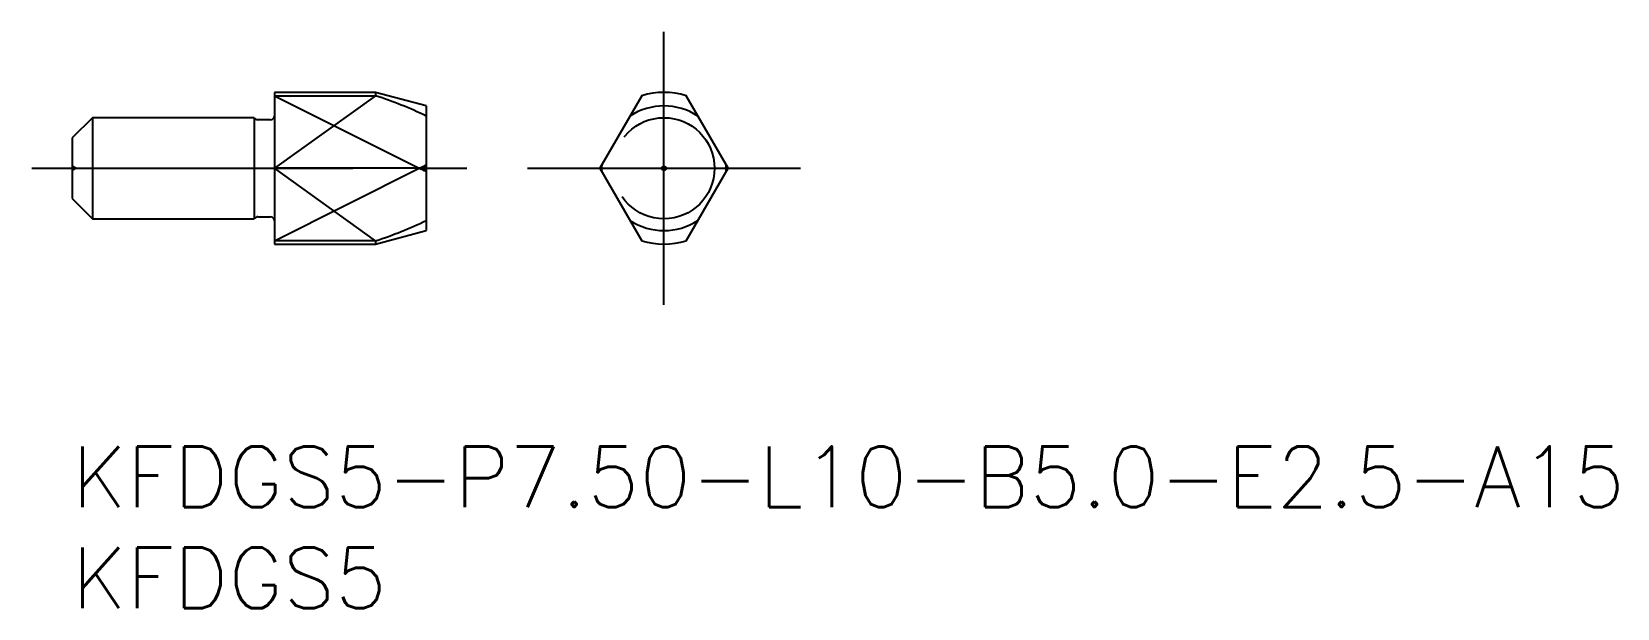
# Model space of a CAD drawing. Extents: x -2 to 76.4, y -8 to 20.5.
import ezdxf

# ---------------------------------------------------------------- set-up
doc = ezdxf.new("R2010")
doc.units = 0
doc.header["$LTSCALE"] = 0.5
doc.linetypes.add('CENTER', pattern=[50.8, 31.75, -6.35, 6.35, -6.35])
doc.linetypes.add('DASHED', pattern=[19.05, 12.7, -6.35])
for name, color, linetype in [('MSM_CENTER', 1, 'CENTER'), ('MSM_CONTINUOUS', 7, 'CONTINUOUS'), ('MSM_DASHED', 4, 'DASHED'), ('MSM_NARROW', 5, 'CONTINUOUS'), ('MSM_PART_NUMBER', 7, 'CONTINUOUS')]:
    doc.layers.add(name, color=color, linetype=linetype)
doc.styles.get("Standard").update_dxf_attribs({"font": 'txt.shx', "height": 0.5, "bigfont": 'bigfont.shx'})

# ---------------------------------------------------------------- blocks, each defined once
blk = doc.blocks.new('*U17')
at = {"layer": 'MSM_PART_NUMBER'}
blk.add_text('KFDGS5-P7.50-L10-B5.0-E2.5-A15', height=3, dxfattribs=at).set_placement((0, -3))
blk = doc.blocks.new('*U18')
at = {"layer": 'MSM_PART_NUMBER'}
blk.add_text('KFDGS5', height=3, dxfattribs=at).set_placement((0, -8))

msp = doc.modelspace()

# ---------------------------------------------------------------- linework, layer by layer
at = {"layer": 'MSM_CENTER'}
for p, q in [((29.25, 7), (29.25, 20.5)), ((-2, 13.75), (19.5, 13.75)), ((22.5, 13.75), (36, 13.75))]:
    msp.add_line(p, q, dxfattribs=at)
at = {"layer": 'MSM_CONTINUOUS'}
for p, q in [((15, 17.5), (10, 17.5)), ((10, 17.5), (10, 10)), ((10, 17.335), (15, 17.335)), ((17.5, 16.83), (15, 17.5)), ((15, 17.5), (15, 17.335)), ((28.15, 17.335), (26.08, 13.75)), ((32.42, 13.75), (30.35, 17.335)), ((17.5, 16.83), (17.5, 10.67)), ((1, 16.25), (0, 15.25)), ((9, 16.25), (1, 16.25)), ((1, 16.25), (1, 11.25)), ((9, 16.25), (9, 11.25)), ((9.8, 16.15), (9.173, 16.15)), ((0, 15.25), (0, 12.25)), ((17.153, 13.75), (10, 13.75)), ((26.08, 13.75), (28.15, 10.165)), ((30.35, 10.165), (32.42, 13.75)), ((0, 12.25), (1, 11.25)), ((1, 11.25), (9, 11.25)), ((9.173, 11.35), (9.8, 11.35)), ((15, 10), (17.5, 10.67)), ((15, 10.165), (10, 10.165)), ((10, 10), (15, 10)), ((15, 10.165), (15, 10))]:
    msp.add_line(p, q, dxfattribs=at)
msp.add_circle((29.25, 13.75), 0.1, dxfattribs=at)
for centre, radius, start, end in [((8.801, -1.74), 20.057, 64.29484, 71.99539), ((29.25, 13.75), 3.75, 72.94238, 107.05762), ((29.25, 13.75), 3.08, 56.96992, 123.03008), ((9.173, 16.35), 0.2, 210, 270), ((9.8, 16.35), 0.2, 270, 0), ((8.801, 31.985), 20.057, 294.61105, 295.70516), ((8.801, -4.485), 20.057, 64.29484, 65.38895), ((29.25, 13.75), 3.08, 176.96992, 183.03008), ((29.25, 13.75), 3.08, 356.96992, 3.03008), ((9.173, 11.15), 0.2, 90, 150), ((9.8, 11.15), 0.2, 0, 90), ((8.801, 29.24), 20.057, 288.00461, 295.70516), ((29.25, 13.75), 3.08, 236.96992, 303.03008), ((29.25, 13.75), 3.75, 252.94238, 287.05762)]:
    msp.add_arc(centre, radius, start, end, dxfattribs=at)
at = {"layer": 'MSM_DASHED'}
for p, q in [((0.173, 13.75), (0, 13.85)), ((0, 13.65), (0.173, 13.75)), ((17.5, 13.85), (17.327, 13.75)), ((17.327, 13.75), (17.5, 13.65))]:
    msp.add_line(p, q, dxfattribs=at)
msp.add_circle((29.25, 13.75), 2.5, dxfattribs=at)
at = {"layer": 'MSM_NARROW'}
for p, q in [((10, 17.335), (17.153, 13.75)), ((15, 17.335), (10, 13.75)), ((10, 10.165), (17.153, 13.75)), ((15, 10.165), (10, 13.75))]:
    msp.add_line(p, q, dxfattribs=at)

# ---------------------------------------------------------------- block references
at = {"layer": 'MSM_CONTINUOUS'}
for name in ['*U17', '*U18']:
    msp.add_blockref(name, (0, 0), dxfattribs=at)

doc.saveas('drawing.dxf')
